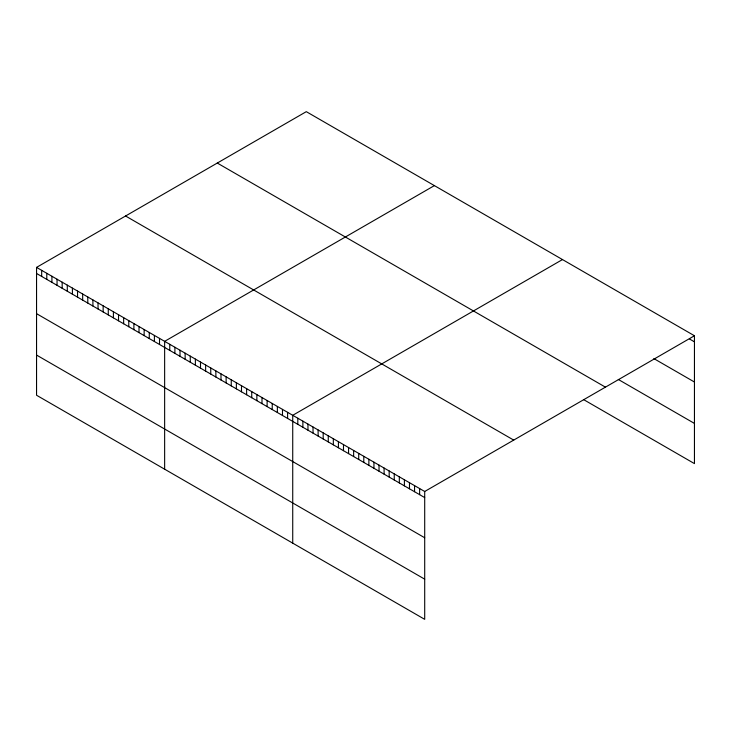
<?xml version="1.0" encoding="UTF-8"?>
<svg xmlns="http://www.w3.org/2000/svg" width="731" height="731" viewBox="0 0 731 731"><rect width="100%" height="100%" fill="white"/><g stroke="black" fill="none" stroke-linecap="round" stroke-linejoin="round"><path stroke-width="1.1" d="M36.55 267.391L424.702 491.488L424.702 619.34L36.55 395.243L36.55 267.391L306.298 111.66L694.45 335.757L694.45 463.609L583.63 399.619M434.388 185.61L164.639 341.35L164.639 469.201M562.477 259.56L292.729 415.299L292.729 543.151M424.702 491.488L694.45 335.757M689.379 338.91L694.45 341.843M653.843 358.583L694.45 382.021M618.316 379.462L694.45 423.423M217.281 163.05L605.432 387.147M125.568 216.001L513.719 440.099M36.55 273.476L424.702 497.583M36.55 313.663L424.702 537.76M36.55 355.065L424.702 579.162M419.631 488.564L419.631 494.649M414.55 485.631L414.55 491.716M409.479 482.698L409.479 488.783M404.398 479.774L404.398 485.859M399.327 476.84L399.327 482.926M394.247 473.907L394.247 479.993M389.175 470.974L389.175 477.069M384.095 468.05L384.095 474.136M379.024 465.117L379.024 471.203M373.943 462.184L373.943 468.269M368.872 459.26L368.872 465.345M363.791 456.327L363.791 462.412M358.72 453.394L358.72 459.479M353.64 450.46L353.64 456.555M348.568 447.536L348.568 453.622M343.488 444.603L343.488 450.689M338.416 441.67L338.416 447.756M333.336 438.746L333.336 444.832M328.265 435.813L328.265 441.899M323.184 432.88L323.184 438.965M318.113 429.947L318.113 436.041M313.032 427.023L313.032 433.108M307.961 424.09L307.961 430.175M302.881 421.157L302.881 427.242M297.809 418.233L297.809 424.318M287.603 412.339L287.603 418.424M282.486 409.378L282.486 415.473M277.36 406.427L277.36 412.512M272.234 403.466L272.234 409.552M267.117 400.506L267.117 406.591M261.99 397.545L261.99 403.64M256.864 394.594L256.864 400.679M251.738 391.633L251.738 397.719M246.621 388.673L246.621 394.758M241.495 385.721L241.495 391.807M236.369 382.761L236.369 388.846M231.252 379.8L231.252 385.886M226.126 376.84L226.126 382.934M221 373.888L221 379.974M215.873 370.928L215.873 377.013M210.756 367.967L210.756 374.053M205.63 365.007L205.63 371.101M200.504 362.055L200.504 368.141M195.378 359.095L195.378 365.18M190.261 356.134L190.261 362.22M185.135 353.183L185.135 359.268M180.009 350.222L180.009 356.308M174.892 347.262L174.892 353.347M169.766 344.301L169.766 350.396M159.513 338.389L159.513 344.475M154.396 335.428L154.396 341.514M149.27 332.468L149.27 338.563M144.144 329.517L144.144 335.602M139.018 326.556L139.018 332.642M133.901 323.595L133.901 329.681M128.775 320.635L128.775 326.73M123.649 317.683L123.649 323.769M118.532 314.723L118.532 320.808M113.406 311.762L113.406 317.848M108.279 308.811L108.279 314.897M103.153 305.85L103.153 311.936M98.036 302.89L98.036 308.975M92.91 299.929L92.91 306.024M87.784 296.978L87.784 303.063M82.667 294.017L82.667 300.103M77.541 291.057L77.541 297.142M72.415 288.096L72.415 294.191M67.289 285.145L67.289 291.23M62.172 282.184L62.172 288.27M57.045 279.224L57.045 285.309M51.919 276.263L51.919 282.358M46.793 273.312L46.793 279.397M41.676 270.351L41.676 276.437"/></g></svg>
